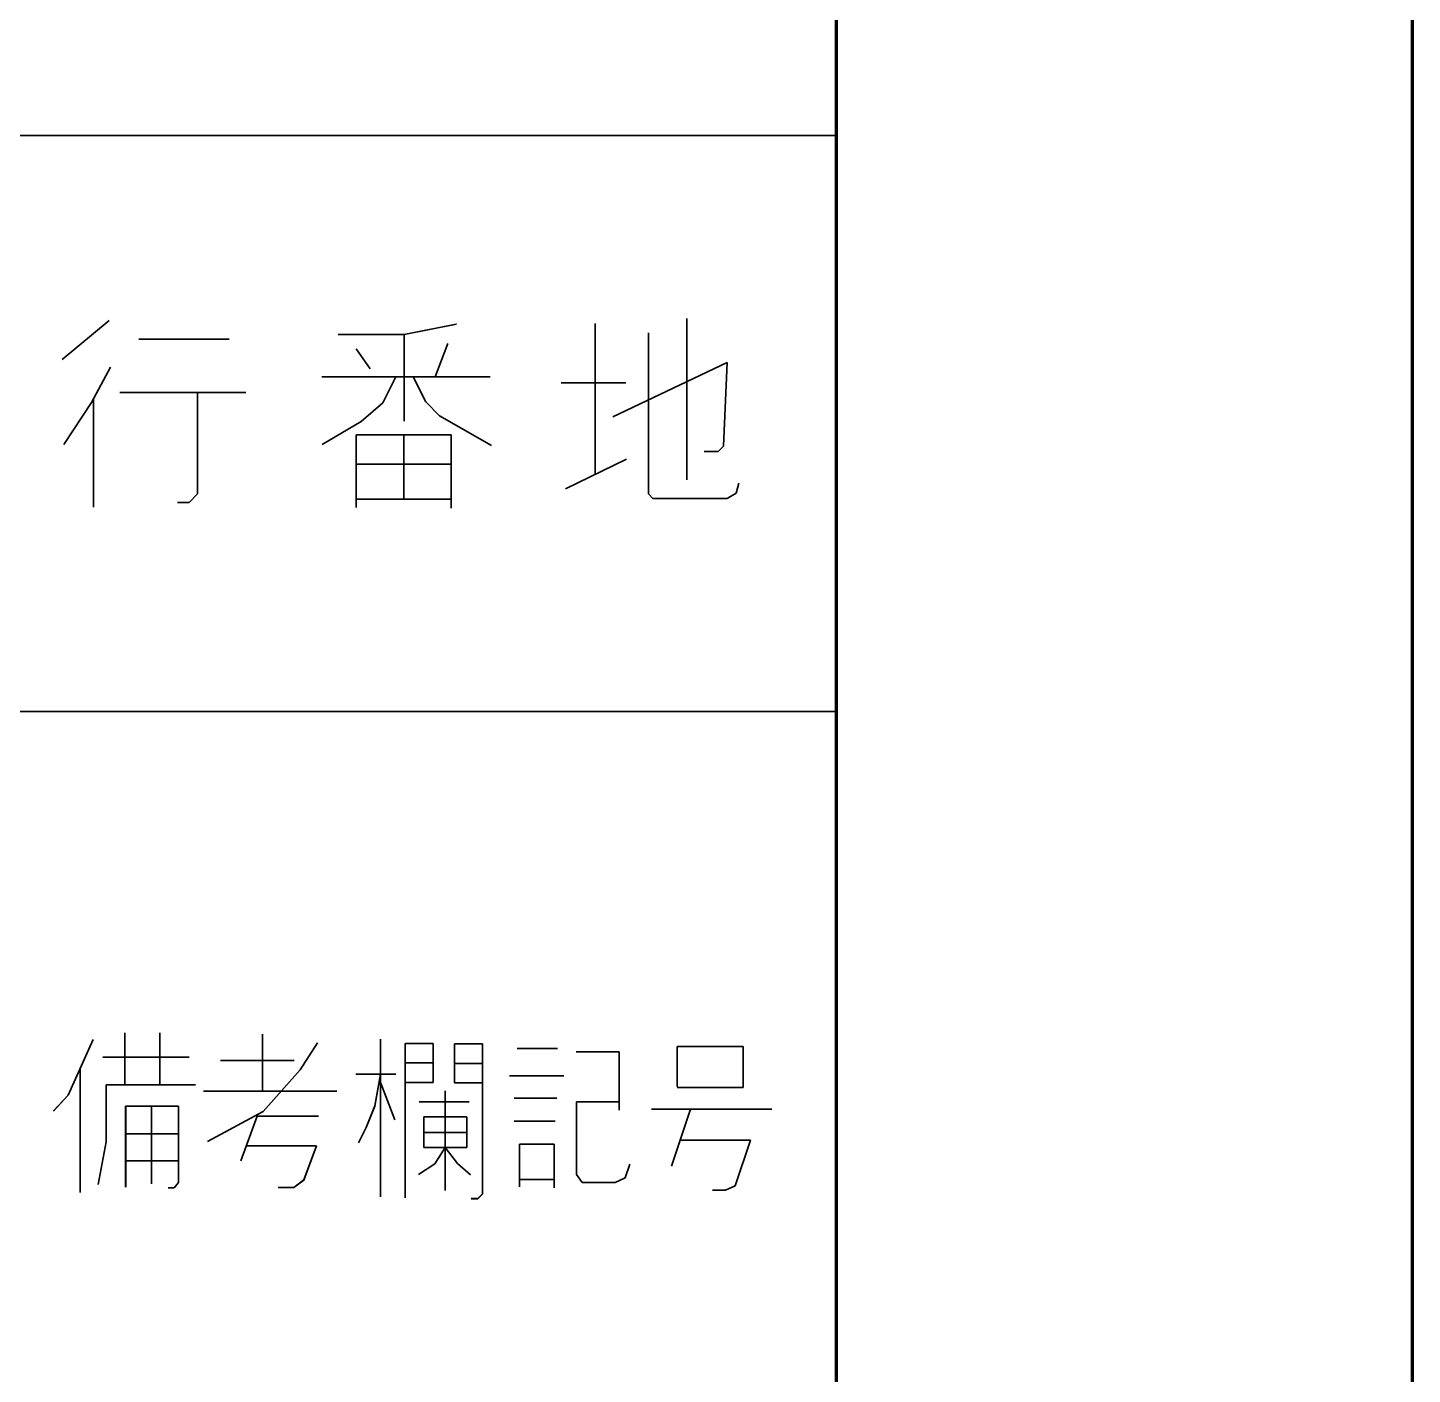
# Model space of a CAD drawing. Header units: millimetres. Extents: x 1333 to 104182, y -62616 to -5704.
# Drawn here: x 45231.4 to 45279.46, y -62285.84 to -62239.08 of the extents above; entities that cross this region are included whole.
import ezdxf

# ---------------------------------------------------------------- set-up
doc = ezdxf.new("R2010")
doc.units = ezdxf.units.MM
doc.header["$LTSCALE"] = 0.5
doc.layers.add('08', color=1, linetype='Continuous')
doc.layers.add('11', color=3, linetype='Continuous')

# ---------------------------------------------------------------- blocks, each defined once
blk = doc.blocks.new('D')
at = {"color": 7, "lineweight": 35}
blk.add_line((54356.08, -14069.043), (54076.08, -14069.043), dxfattribs=at)
blk = doc.blocks.new('arwear')
at = {"layer": '08', "color": 3, "xscale": 0.5, "yscale": 0.5, "zscale": 0.5}
blk.add_blockref('D', (26347.04, -5592.506), dxfattribs=at)
blk = doc.blocks.new('999')
at = {"color": 7, "lineweight": 70}
for p, q in [((75924.978, -10161.12), (75924.978, -11943.12)), ((75894.978, -10191.12), (75894.978, -11913.12))]:
    blk.add_line(p, q, dxfattribs=at)
at = {"color": 7, "lineweight": 35, "ltscale": 0.25}
for p, q in [((75894.978, -11421.12), (75894.978, -11391.12)), ((75894.978, -11451.12), (75894.978, -11421.12)), ((75894.978, -11451.12), (75894.978, -11421.12))]:
    blk.add_line(p, q, dxfattribs=at)
at = {"color": 7, "lineweight": 35}
for p, q in [((75894.978, -11421.12), (75474.978, -11421.12)), ((75894.978, -11421.12), (75474.978, -11421.12)), ((75894.978, -11421.12), (75474.978, -11421.12)), ((75894.978, -11451.12), (75474.978, -11451.12)), ((75894.978, -11451.12), (75474.978, -11451.12)), ((75894.978, -11451.12), (75474.978, -11451.12)), ((75894.978, -11451.12), (75474.978, -11451.12)), ((75894.978, -11451.12), (75894.978, -11913.12))]:
    blk.add_line(p, q, dxfattribs=at)
at = {"color": 7, "lineweight": 35, "ltscale": 0.02639}
blk.add_line((75857.122, -11430.763), (75854.688, -11432.788), dxfattribs=at)
blk.add_line((75857.122, -11430.763), (75854.688, -11432.788), dxfattribs=at)
at = {"color": 7, "lineweight": 35, "ltscale": 0.023127}
blk.add_line((75875.203, -11430.955), (75872.48, -11431.49), dxfattribs=at)
blk.add_line((75875.203, -11430.955), (75872.48, -11431.49), dxfattribs=at)
at = {"color": 7, "lineweight": 35, "ltscale": 0.065408}
blk.add_line((75882.429, -11430.919), (75882.429, -11438.768), dxfattribs=at)
blk.add_line((75882.429, -11430.919), (75882.429, -11438.768), dxfattribs=at)
at = {"color": 7, "lineweight": 35, "ltscale": 0.070016}
blk.add_line((75887.2, -11430.651), (75887.2, -11439.053), dxfattribs=at)
blk.add_line((75887.2, -11430.651), (75887.2, -11439.053), dxfattribs=at)
at = {"color": 7, "lineweight": 35, "ltscale": 0.03916}
blk.add_line((75858.668, -11431.722), (75863.367, -11431.722), dxfattribs=at)
blk.add_line((75858.668, -11431.722), (75863.367, -11431.722), dxfattribs=at)
at = {"color": 7, "lineweight": 35, "ltscale": 0.028625}
for p, q in [((75872.48, -11431.49), (75869.045, -11431.49)), ((75872.48, -11431.49), (75869.045, -11431.49)), ((75886.709, -11468.576), (75890.144, -11468.576)), ((75890.144, -11470.715), (75886.709, -11470.715))]:
    blk.add_line(p, q, dxfattribs=at)
at = {"color": 7, "lineweight": 35, "ltscale": 0.037607}
blk.add_line((75872.48, -11431.49), (75872.48, -11436.003), dxfattribs=at)
blk.add_line((75872.48, -11431.49), (75872.48, -11436.003), dxfattribs=at)
at = {"color": 7, "lineweight": 35, "ltscale": 0.069867}
blk.add_line((75885.206, -11431.4), (75885.206, -11439.784), dxfattribs=at)
blk.add_line((75885.206, -11431.4), (75885.206, -11439.784), dxfattribs=at)
at = {"color": 7, "lineweight": 35, "ltscale": 0.010549}
blk.add_line((75869.988, -11432.239), (75870.717, -11433.274), dxfattribs=at)
blk.add_line((75869.988, -11432.239), (75870.717, -11433.274), dxfattribs=at)
at = {"color": 7, "lineweight": 35, "ltscale": 0.015426}
blk.add_line((75874.757, -11431.953), (75874.1, -11433.684), dxfattribs=at)
blk.add_line((75874.757, -11431.953), (75874.1, -11433.684), dxfattribs=at)
at = {"color": 7, "lineweight": 35, "ltscale": 0.017352}
blk.add_line((75857.191, -11433.184), (75856.211, -11435.022), dxfattribs=at)
blk.add_line((75857.191, -11433.184), (75856.211, -11435.022), dxfattribs=at)
at = {"color": 7, "lineweight": 35, "ltscale": 0.054833}
blk.add_line((75883.355, -11435.771), (75889.3, -11432.952), dxfattribs=at)
blk.add_line((75883.355, -11435.771), (75889.3, -11432.952), dxfattribs=at)
at = {"color": 7, "lineweight": 35, "ltscale": 0.036301}
blk.add_line((75889.3, -11432.952), (75889.122, -11437.305), dxfattribs=at)
blk.add_line((75889.3, -11432.952), (75889.122, -11437.305), dxfattribs=at)
at = {"color": 7, "lineweight": 35, "ltscale": 0.072974}
blk.add_line((75868.208, -11433.684), (75876.965, -11433.684), dxfattribs=at)
blk.add_line((75868.208, -11433.684), (75876.965, -11433.684), dxfattribs=at)
at = {"color": 7, "lineweight": 35, "ltscale": 0.012622}
blk.add_line((75872.052, -11433.684), (75871.377, -11435.039), dxfattribs=at)
blk.add_line((75872.052, -11433.684), (75871.377, -11435.039), dxfattribs=at)
at = {"color": 7, "lineweight": 35, "ltscale": 0.012158}
blk.add_line((75872.96, -11433.684), (75873.618, -11434.986), dxfattribs=at)
blk.add_line((75872.96, -11433.684), (75873.618, -11434.986), dxfattribs=at)
at = {"color": 7, "lineweight": 35, "ltscale": 0.02804}
blk.add_line((75880.667, -11434.005), (75884.031, -11434.005), dxfattribs=at)
blk.add_line((75880.667, -11434.005), (75884.031, -11434.005), dxfattribs=at)
at = {"color": 7, "lineweight": 35, "ltscale": 0.054578}
blk.add_line((75857.689, -11434.504), (75864.238, -11434.504), dxfattribs=at)
blk.add_line((75857.689, -11434.504), (75864.238, -11434.504), dxfattribs=at)
at = {"color": 7, "lineweight": 35, "ltscale": 0.044}
blk.add_line((75861.729, -11434.504), (75861.729, -11439.784), dxfattribs=at)
blk.add_line((75861.729, -11434.504), (75861.729, -11439.784), dxfattribs=at)
at = {"color": 7, "lineweight": 35, "ltscale": 0.021878}
blk.add_line((75856.211, -11435.022), (75854.77, -11437.216), dxfattribs=at)
blk.add_line((75856.211, -11435.022), (75854.77, -11437.216), dxfattribs=at)
at = {"color": 7, "lineweight": 35, "ltscale": 0.046985}
blk.add_line((75856.306, -11434.842), (75856.306, -11440.48), dxfattribs=at)
blk.add_line((75856.306, -11434.842), (75856.306, -11440.48), dxfattribs=at)
at = {"color": 7, "lineweight": 35, "ltscale": 0.012421}
blk.add_line((75871.377, -11435.039), (75870.255, -11436.021), dxfattribs=at)
blk.add_line((75871.377, -11435.039), (75870.255, -11436.021), dxfattribs=at)
at = {"color": 7, "lineweight": 35, "ltscale": 0.008514}
blk.add_line((75873.618, -11434.986), (75874.331, -11435.717), dxfattribs=at)
blk.add_line((75873.618, -11434.986), (75874.331, -11435.717), dxfattribs=at)
at = {"color": 7, "lineweight": 35, "ltscale": 0.019623}
blk.add_line((75870.255, -11436.021), (75868.226, -11437.216), dxfattribs=at)
blk.add_line((75870.255, -11436.021), (75868.226, -11437.216), dxfattribs=at)
at = {"color": 7, "lineweight": 35, "ltscale": 0.025993}
blk.add_line((75874.331, -11435.717), (75877.037, -11437.269), dxfattribs=at)
blk.add_line((75874.331, -11435.717), (75877.037, -11437.269), dxfattribs=at)
at = {"color": 7, "lineweight": 35, "ltscale": 0.031512}
blk.add_line((75869.988, -11440.498), (75869.988, -11436.716), dxfattribs=at)
blk.add_line((75869.988, -11440.498), (75869.988, -11436.716), dxfattribs=at)
at = {"color": 7, "lineweight": 35, "ltscale": 0.041235}
for p, q in [((75869.988, -11436.716), (75874.936, -11436.716)), ((75869.988, -11436.716), (75874.936, -11436.716)), ((75869.988, -11438.232), (75874.936, -11438.232)), ((75869.988, -11438.232), (75874.936, -11438.232)), ((75869.988, -11440.07), (75874.936, -11440.07)), ((75869.988, -11440.07), (75874.936, -11440.07))]:
    blk.add_line(p, q, dxfattribs=at)
at = {"color": 7, "lineweight": 35, "ltscale": 0.027945}
blk.add_line((75872.462, -11436.716), (75872.462, -11440.07), dxfattribs=at)
blk.add_line((75872.462, -11436.716), (75872.462, -11440.07), dxfattribs=at)
at = {"color": 7, "lineweight": 35, "ltscale": 0.031812}
blk.add_line((75874.936, -11436.716), (75874.936, -11440.534), dxfattribs=at)
blk.add_line((75874.936, -11436.716), (75874.936, -11440.534), dxfattribs=at)
at = {"color": 7, "lineweight": 35, "ltscale": 0.006091}
blk.add_line((75888.838, -11437.573), (75888.107, -11437.573), dxfattribs=at)
blk.add_line((75888.838, -11437.573), (75888.107, -11437.573), dxfattribs=at)
at = {"color": 7, "lineweight": 35, "ltscale": 0.003253}
blk.add_line((75889.122, -11437.305), (75888.838, -11437.573), dxfattribs=at)
blk.add_line((75889.122, -11437.305), (75888.838, -11437.573), dxfattribs=at)
at = {"color": 7, "lineweight": 35, "ltscale": 0.029468}
blk.add_line((75880.88, -11439.517), (75884.067, -11437.983), dxfattribs=at)
blk.add_line((75880.88, -11439.517), (75884.067, -11437.983), dxfattribs=at)
at = {"color": 7, "lineweight": 35, "ltscale": 0.005248}
blk.add_line((75861.729, -11439.784), (75861.284, -11440.23), dxfattribs=at)
blk.add_line((75861.729, -11439.784), (75861.284, -11440.23), dxfattribs=at)
at = {"color": 7, "lineweight": 35, "ltscale": 0.002838}
blk.add_line((75885.206, -11439.784), (75885.438, -11440.034), dxfattribs=at)
blk.add_line((75885.206, -11439.784), (75885.438, -11440.034), dxfattribs=at)
at = {"color": 7, "lineweight": 35, "ltscale": 0.004571}
blk.add_line((75889.3, -11440.034), (75889.775, -11439.759), dxfattribs=at)
blk.add_line((75889.3, -11440.034), (75889.775, -11439.759), dxfattribs=at)
at = {"color": 7, "lineweight": 35, "ltscale": 0.004498}
blk.add_line((75889.775, -11439.759), (75889.916, -11439.238), dxfattribs=at)
blk.add_line((75889.775, -11439.759), (75889.916, -11439.238), dxfattribs=at)
at = {"color": 7, "lineweight": 35, "ltscale": 0.005042}
blk.add_line((75861.284, -11440.23), (75860.679, -11440.23), dxfattribs=at)
blk.add_line((75861.284, -11440.23), (75860.679, -11440.23), dxfattribs=at)
at = {"color": 7, "lineweight": 35, "ltscale": 0.03219}
blk.add_line((75885.438, -11440.034), (75889.3, -11440.034), dxfattribs=at)
blk.add_line((75885.438, -11440.034), (75889.3, -11440.034), dxfattribs=at)
at = {"color": 7, "lineweight": 35, "ltscale": 0.022592}
for p, q in [((75857.944, -11470.577), (75857.944, -11467.866)), ((75859.76, -11467.866), (75859.76, -11470.577))]:
    blk.add_line(p, q, dxfattribs=at)
at = {"color": 7, "lineweight": 35, "ltscale": 0.024792}
blk.add_line((75865.104, -11467.926), (75865.104, -11470.901), dxfattribs=at)
at = {"color": 7, "lineweight": 35, "ltscale": 0.026489}
blk.add_line((75856.295, -11468.204), (75854.985, -11471.101), dxfattribs=at)
at = {"color": 7, "lineweight": 35, "ltscale": 0.013913}
blk.add_line((75867.972, -11468.377), (75867.079, -11469.787), dxfattribs=at)
at = {"color": 7, "lineweight": 35, "ltscale": 0.068463}
blk.add_line((75871.251, -11468.195), (75871.251, -11476.411), dxfattribs=at)
at = {"color": 7, "lineweight": 35, "ltscale": 0.012268}
for p, q in [((75872.531, -11468.409), (75874.003, -11468.409)), ((75872.531, -11469.419), (75874.003, -11469.419)), ((75874.003, -11470.448), (75872.531, -11470.448))]:
    blk.add_line(p, q, dxfattribs=at)
at = {"color": 7, "lineweight": 35, "ltscale": 0.067004}
blk.add_line((75872.531, -11476.45), (75872.531, -11468.409), dxfattribs=at)
at = {"color": 7, "lineweight": 35, "ltscale": 0.016992}
blk.add_line((75874.003, -11468.409), (75874.003, -11470.448), dxfattribs=at)
at = {"color": 7, "lineweight": 35, "ltscale": 0.016995}
blk.add_line((75875.108, -11468.428), (75875.108, -11470.468), dxfattribs=at)
at = {"color": 7, "lineweight": 35, "ltscale": 0.012109}
for p, q in [((75875.108, -11468.428), (75876.561, -11468.428)), ((75875.108, -11469.458), (75876.561, -11469.458)), ((75875.108, -11470.468), (75876.561, -11470.468))]:
    blk.add_line(p, q, dxfattribs=at)
at = {"color": 7, "lineweight": 35, "ltscale": 0.065225}
blk.add_line((75876.561, -11468.428), (75876.561, -11476.255), dxfattribs=at)
at = {"color": 7, "lineweight": 35, "ltscale": 0.017297}
blk.add_line((75886.709, -11470.652), (75886.709, -11468.576), dxfattribs=at)
at = {"color": 7, "lineweight": 35, "ltscale": 0.017828}
blk.add_line((75890.144, -11468.576), (75890.144, -11470.715), dxfattribs=at)
at = {"color": 7, "lineweight": 35, "ltscale": 0.037341}
blk.add_line((75856.803, -11469.129), (75861.284, -11469.129), dxfattribs=at)
at = {"color": 7, "lineweight": 35, "ltscale": 0.03197}
blk.add_line((75862.92, -11469.308), (75866.756, -11469.308), dxfattribs=at)
at = {"color": 7, "lineweight": 35, "ltscale": 0.017529}
blk.add_line((75878.364, -11468.669), (75880.467, -11468.669), dxfattribs=at)
at = {"color": 7, "lineweight": 35, "ltscale": 0.018738}
blk.add_line((75881.436, -11468.844), (75883.684, -11468.844), dxfattribs=at)
at = {"color": 7, "lineweight": 35, "ltscale": 0.025366}
blk.add_line((75883.684, -11468.844), (75883.684, -11471.888), dxfattribs=at)
at = {"color": 7, "lineweight": 35, "ltscale": 0.05408}
blk.add_line((75855.621, -11469.694), (75855.621, -11476.184), dxfattribs=at)
at = {"color": 7, "lineweight": 35, "ltscale": 0.024245}
blk.add_line((75867.079, -11469.787), (75865.142, -11471.958), dxfattribs=at)
at = {"color": 7, "lineweight": 35, "ltscale": 0.017285}
blk.add_line((75869.972, -11470.021), (75872.046, -11470.021), dxfattribs=at)
at = {"color": 7, "lineweight": 35, "ltscale": 0.013968}
blk.add_line((75871.251, -11470.021), (75870.961, -11471.672), dxfattribs=at)
at = {"color": 7, "lineweight": 35, "ltscale": 0.038745}
blk.add_line((75861.621, -11470.577), (75856.971, -11470.577), dxfattribs=at)
at = {"color": 7, "lineweight": 35, "ltscale": 0.024649}
blk.add_line((75856.971, -11470.577), (75856.971, -11473.534), dxfattribs=at)
at = {"color": 7, "lineweight": 35, "ltscale": 0.018589}
blk.add_line((75871.201, -11470.31), (75872.006, -11472.39), dxfattribs=at)
at = {"color": 7, "lineweight": 35, "ltscale": 0.023584}
blk.add_line((75877.977, -11470.104), (75880.807, -11470.104), dxfattribs=at)
at = {"color": 7, "lineweight": 35, "ltscale": 0.009398}
blk.add_line((75854.985, -11471.101), (75854.223, -11471.932), dxfattribs=at)
at = {"color": 7, "lineweight": 35, "ltscale": 0.057776}
blk.add_line((75862.046, -11470.901), (75868.979, -11470.901), dxfattribs=at)
at = {"color": 7, "lineweight": 35, "ltscale": 0.021643}
blk.add_line((75873.266, -11471.458), (75875.863, -11471.458), dxfattribs=at)
at = {"color": 7, "lineweight": 35, "ltscale": 0.043378}
blk.add_line((75874.623, -11470.875), (75874.623, -11476.081), dxfattribs=at)
at = {"color": 7, "lineweight": 35, "ltscale": 0.018542}
for p, q in [((75878.219, -11471.267), (75880.444, -11471.267)), ((75883.684, -11471.461), (75881.459, -11471.461))]:
    blk.add_line(p, q, dxfattribs=at)
at = {"color": 7, "lineweight": 35, "ltscale": 0.031509}
blk.add_line((75881.459, -11471.461), (75881.459, -11475.242), dxfattribs=at)
at = {"color": 7, "lineweight": 35, "ltscale": 0.022888}
for p, q in [((75857.986, -11471.686), (75860.733, -11471.686)), ((75857.986, -11473.129), (75860.733, -11473.129)), ((75857.986, -11474.528), (75860.733, -11474.528))]:
    blk.add_line(p, q, dxfattribs=at)
at = {"color": 7, "lineweight": 35, "ltscale": 0.035175}
blk.add_line((75857.986, -11475.907), (75857.986, -11471.686), dxfattribs=at)
at = {"color": 7, "lineweight": 35, "ltscale": 0.033734}
blk.add_line((75859.331, -11471.686), (75859.331, -11475.734), dxfattribs=at)
at = {"color": 7, "lineweight": 35, "ltscale": 0.033121}
blk.add_line((75860.733, -11471.686), (75860.733, -11475.66), dxfattribs=at)
at = {"color": 7, "lineweight": 35, "ltscale": 0.027368}
blk.add_line((75865.142, -11471.958), (75862.255, -11473.523), dxfattribs=at)
at = {"color": 7, "lineweight": 35, "ltscale": 0.020655}
blk.add_line((75864.829, -11472.198), (75863.985, -11474.529), dxfattribs=at)
at = {"color": 7, "lineweight": 35, "ltscale": 0.026672}
blk.add_line((75868.029, -11472.198), (75864.829, -11472.198), dxfattribs=at)
at = {"color": 7, "lineweight": 35, "ltscale": 0.010094}
blk.add_line((75870.961, -11471.672), (75870.515, -11472.798), dxfattribs=at)
at = {"color": 7, "lineweight": 35, "ltscale": 0.013272}
for p, q in [((75873.518, -11472.235), (75873.518, -11473.828)), ((75875.748, -11473.828), (75875.748, -11472.235))]:
    blk.add_line(p, q, dxfattribs=at)
at = {"color": 7, "lineweight": 35, "ltscale": 0.018579}
for p, q in [((75875.748, -11472.235), (75873.518, -11472.235)), ((75873.518, -11473.051), (75875.748, -11473.051)), ((75873.518, -11473.828), (75875.748, -11473.828))]:
    blk.add_line(p, q, dxfattribs=at)
at = {"color": 7, "lineweight": 35, "ltscale": 0.052173}
blk.add_line((75885.363, -11471.838), (75891.624, -11471.838), dxfattribs=at)
at = {"color": 7, "lineweight": 35, "ltscale": 0.026109}
blk.add_line((75887.396, -11471.838), (75886.401, -11474.809), dxfattribs=at)
at = {"color": 7, "lineweight": 35, "ltscale": 0.007452}
blk.add_line((75870.515, -11472.798), (75870.108, -11473.595), dxfattribs=at)
at = {"color": 7, "lineweight": 35, "ltscale": 0.017737}
blk.add_line((75878.219, -11472.47), (75880.347, -11472.47), dxfattribs=at)
at = {"color": 7, "lineweight": 35, "ltscale": 0.018816}
blk.add_line((75856.971, -11473.534), (75856.549, -11475.753), dxfattribs=at)
at = {"color": 7, "lineweight": 35, "ltscale": 0.018582}
blk.add_line((75878.484, -11475.882), (75878.484, -11473.652), dxfattribs=at)
at = {"color": 7, "lineweight": 35, "ltscale": 0.015125}
for p, q in [((75878.484, -11473.652), (75880.299, -11473.652)), ((75878.484, -11475.494), (75880.299, -11475.494))]:
    blk.add_line(p, q, dxfattribs=at)
at = {"color": 7, "lineweight": 35, "ltscale": 0.019067}
blk.add_line((75880.299, -11473.652), (75880.299, -11475.94), dxfattribs=at)
at = {"color": 7, "lineweight": 35, "ltscale": 0.030469}
blk.add_line((75886.857, -11473.445), (75890.513, -11473.445), dxfattribs=at)
at = {"color": 7, "lineweight": 35, "ltscale": 0.020978}
blk.add_line((75890.513, -11473.445), (75889.713, -11475.832), dxfattribs=at)
at = {"color": 7, "lineweight": 35, "ltscale": 0.030383}
blk.add_line((75864.269, -11473.742), (75867.915, -11473.742), dxfattribs=at)
at = {"color": 7, "lineweight": 35, "ltscale": 0.015813}
blk.add_line((75867.915, -11473.742), (75867.269, -11475.526), dxfattribs=at)
at = {"color": 7, "lineweight": 35, "ltscale": 0.008432}
blk.add_line((75874.623, -11473.828), (75874.081, -11474.682), dxfattribs=at)
at = {"color": 7, "lineweight": 35, "ltscale": 0.008768}
blk.add_line((75874.623, -11473.828), (75875.263, -11474.663), dxfattribs=at)
at = {"color": 7, "lineweight": 35, "ltscale": 0.008515}
blk.add_line((75874.081, -11474.682), (75873.228, -11475.245), dxfattribs=at)
at = {"color": 7, "lineweight": 35, "ltscale": 0.007557}
blk.add_line((75875.263, -11474.663), (75875.941, -11475.265), dxfattribs=at)
at = {"color": 7, "lineweight": 35, "ltscale": 0.006296}
blk.add_line((75883.998, -11475.415), (75884.238, -11474.699), dxfattribs=at)
at = {"color": 7, "lineweight": 35, "ltscale": 0.002874}
blk.add_line((75860.733, -11475.66), (75860.519, -11475.931), dxfattribs=at)
at = {"color": 7, "lineweight": 35, "ltscale": 0.005517}
blk.add_line((75867.269, -11475.526), (75866.737, -11475.92), dxfattribs=at)
at = {"color": 7, "lineweight": 35, "ltscale": 0.004298}
blk.add_line((75881.459, -11475.242), (75881.761, -11475.66), dxfattribs=at)
at = {"color": 7, "lineweight": 35, "ltscale": 0.014221}
blk.add_line((75881.761, -11475.66), (75883.467, -11475.66), dxfattribs=at)
at = {"color": 7, "lineweight": 35, "ltscale": 0.004869}
blk.add_line((75883.467, -11475.66), (75883.998, -11475.415), dxfattribs=at)
at = {"color": 7, "lineweight": 35, "ltscale": 0.0046}
blk.add_line((75889.713, -11475.832), (75889.213, -11476.064), dxfattribs=at)
at = {"color": 7, "lineweight": 35, "ltscale": 0.002612}
blk.add_line((75860.519, -11475.931), (75860.206, -11475.931), dxfattribs=at)
at = {"color": 7, "lineweight": 35, "ltscale": 0.006799}
blk.add_line((75866.737, -11475.92), (75865.921, -11475.92), dxfattribs=at)
at = {"color": 7, "lineweight": 35, "ltscale": 0.002832}
blk.add_line((75876.319, -11476.498), (75875.979, -11476.498), dxfattribs=at)
at = {"color": 7, "lineweight": 35, "ltscale": 0.002853}
blk.add_line((75876.561, -11476.255), (75876.319, -11476.498), dxfattribs=at)
at = {"color": 7, "lineweight": 35, "ltscale": 0.005664}
blk.add_line((75889.213, -11476.064), (75888.533, -11476.064), dxfattribs=at)

msp = doc.modelspace()

# ---------------------------------------------------------------- linework, layer by layer
at = {"color": 7, "lineweight": 70}
for p, q in [((45279.462, -61402.825), (45279.462, -62590.825)), ((45259.462, -61422.825), (45259.462, -62570.825))]:
    msp.add_line(p, q, dxfattribs=at)
at = {"color": 7, "lineweight": 35, "ltscale": 0.25}
for p, q in [((45259.462, -62242.825), (45259.462, -62222.825)), ((45259.462, -62262.825), (45259.462, -62242.825)), ((45259.462, -62262.825), (45259.462, -62242.825))]:
    msp.add_line(p, q, dxfattribs=at)
at = {"color": 7, "lineweight": 35}
for p, q in [((45259.462, -62242.825), (44979.462, -62242.825)), ((45259.462, -62242.825), (44979.462, -62242.825)), ((45259.462, -62242.825), (44979.462, -62242.825)), ((45259.462, -62262.825), (44979.462, -62262.825)), ((45259.462, -62262.825), (44979.462, -62262.825)), ((45259.462, -62262.825), (44979.462, -62262.825)), ((45259.462, -62262.825), (44979.462, -62262.825)), ((45259.462, -62262.825), (45259.462, -62570.825))]:
    msp.add_line(p, q, dxfattribs=at)
at = {"color": 7, "lineweight": 35, "ltscale": 0.02639}
msp.add_line((45234.225, -62249.254), (45232.602, -62250.604), dxfattribs=at)
msp.add_line((45234.225, -62249.254), (45232.602, -62250.604), dxfattribs=at)
at = {"color": 7, "lineweight": 35, "ltscale": 0.023127}
msp.add_line((45246.279, -62249.382), (45244.463, -62249.738), dxfattribs=at)
msp.add_line((45246.279, -62249.382), (45244.463, -62249.738), dxfattribs=at)
at = {"color": 7, "lineweight": 35, "ltscale": 0.065408}
msp.add_line((45251.096, -62249.358), (45251.096, -62254.59), dxfattribs=at)
msp.add_line((45251.096, -62249.358), (45251.096, -62254.59), dxfattribs=at)
at = {"color": 7, "lineweight": 35, "ltscale": 0.070016}
msp.add_line((45254.277, -62249.179), (45254.277, -62254.781), dxfattribs=at)
msp.add_line((45254.277, -62249.179), (45254.277, -62254.781), dxfattribs=at)
at = {"color": 7, "lineweight": 35, "ltscale": 0.03916}
msp.add_line((45235.255, -62249.893), (45238.388, -62249.893), dxfattribs=at)
msp.add_line((45235.255, -62249.893), (45238.388, -62249.893), dxfattribs=at)
at = {"color": 7, "lineweight": 35, "ltscale": 0.028625}
for p, q in [((45244.463, -62249.738), (45242.173, -62249.738)), ((45244.463, -62249.738), (45242.173, -62249.738)), ((45253.95, -62274.462), (45256.24, -62274.462)), ((45256.24, -62275.889), (45253.95, -62275.889))]:
    msp.add_line(p, q, dxfattribs=at)
at = {"color": 7, "lineweight": 35, "ltscale": 0.037607}
msp.add_line((45244.463, -62249.738), (45244.463, -62252.747), dxfattribs=at)
msp.add_line((45244.463, -62249.738), (45244.463, -62252.747), dxfattribs=at)
at = {"color": 7, "lineweight": 35, "ltscale": 0.069867}
msp.add_line((45252.948, -62249.679), (45252.948, -62255.268), dxfattribs=at)
msp.add_line((45252.948, -62249.679), (45252.948, -62255.268), dxfattribs=at)
at = {"color": 7, "lineweight": 35, "ltscale": 0.010549}
msp.add_line((45242.802, -62250.238), (45243.289, -62250.928), dxfattribs=at)
msp.add_line((45242.802, -62250.238), (45243.289, -62250.928), dxfattribs=at)
at = {"color": 7, "lineweight": 35, "ltscale": 0.015426}
msp.add_line((45245.982, -62250.047), (45245.544, -62251.201), dxfattribs=at)
msp.add_line((45245.982, -62250.047), (45245.544, -62251.201), dxfattribs=at)
at = {"color": 7, "lineweight": 35, "ltscale": 0.017352}
msp.add_line((45234.271, -62250.868), (45233.618, -62252.093), dxfattribs=at)
msp.add_line((45234.271, -62250.868), (45233.618, -62252.093), dxfattribs=at)
at = {"color": 7, "lineweight": 35, "ltscale": 0.054833}
msp.add_line((45251.713, -62252.592), (45255.677, -62250.713), dxfattribs=at)
msp.add_line((45251.713, -62252.592), (45255.677, -62250.713), dxfattribs=at)
at = {"color": 7, "lineweight": 35, "ltscale": 0.036301}
msp.add_line((45255.677, -62250.713), (45255.558, -62253.615), dxfattribs=at)
msp.add_line((45255.677, -62250.713), (45255.558, -62253.615), dxfattribs=at)
at = {"color": 7, "lineweight": 35, "ltscale": 0.072974}
msp.add_line((45241.616, -62251.201), (45247.454, -62251.201), dxfattribs=at)
msp.add_line((45241.616, -62251.201), (45247.454, -62251.201), dxfattribs=at)
at = {"color": 7, "lineweight": 35, "ltscale": 0.012622}
msp.add_line((45244.178, -62251.201), (45243.728, -62252.105), dxfattribs=at)
msp.add_line((45244.178, -62251.201), (45243.728, -62252.105), dxfattribs=at)
at = {"color": 7, "lineweight": 35, "ltscale": 0.012158}
msp.add_line((45244.784, -62251.201), (45245.222, -62252.069), dxfattribs=at)
msp.add_line((45244.784, -62251.201), (45245.222, -62252.069), dxfattribs=at)
at = {"color": 7, "lineweight": 35, "ltscale": 0.054578}
msp.add_line((45234.603, -62251.748), (45238.969, -62251.748), dxfattribs=at)
msp.add_line((45234.603, -62251.748), (45238.969, -62251.748), dxfattribs=at)
at = {"color": 7, "lineweight": 35, "ltscale": 0.044}
msp.add_line((45237.296, -62251.748), (45237.296, -62255.268), dxfattribs=at)
msp.add_line((45237.296, -62251.748), (45237.296, -62255.268), dxfattribs=at)
at = {"color": 7, "lineweight": 35, "ltscale": 0.02804}
msp.add_line((45249.921, -62251.415), (45252.165, -62251.415), dxfattribs=at)
msp.add_line((45249.921, -62251.415), (45252.165, -62251.415), dxfattribs=at)
at = {"color": 7, "lineweight": 35, "ltscale": 0.021878}
msp.add_line((45233.618, -62252.093), (45232.657, -62253.556), dxfattribs=at)
msp.add_line((45233.618, -62252.093), (45232.657, -62253.556), dxfattribs=at)
at = {"color": 7, "lineweight": 35, "ltscale": 0.046985}
msp.add_line((45233.681, -62251.973), (45233.681, -62255.732), dxfattribs=at)
msp.add_line((45233.681, -62251.973), (45233.681, -62255.732), dxfattribs=at)
at = {"color": 7, "lineweight": 35, "ltscale": 0.012421}
msp.add_line((45243.728, -62252.105), (45242.98, -62252.759), dxfattribs=at)
msp.add_line((45243.728, -62252.105), (45242.98, -62252.759), dxfattribs=at)
at = {"color": 7, "lineweight": 35, "ltscale": 0.008514}
msp.add_line((45245.222, -62252.069), (45245.698, -62252.557), dxfattribs=at)
msp.add_line((45245.222, -62252.069), (45245.698, -62252.557), dxfattribs=at)
at = {"color": 7, "lineweight": 35, "ltscale": 0.019623}
msp.add_line((45242.98, -62252.759), (45241.627, -62253.556), dxfattribs=at)
msp.add_line((45242.98, -62252.759), (45241.627, -62253.556), dxfattribs=at)
at = {"color": 7, "lineweight": 35, "ltscale": 0.025993}
msp.add_line((45245.698, -62252.557), (45247.502, -62253.591), dxfattribs=at)
msp.add_line((45245.698, -62252.557), (45247.502, -62253.591), dxfattribs=at)
at = {"color": 7, "lineweight": 35, "ltscale": 0.031512}
msp.add_line((45242.802, -62255.744), (45242.802, -62253.223), dxfattribs=at)
msp.add_line((45242.802, -62255.744), (45242.802, -62253.223), dxfattribs=at)
at = {"color": 7, "lineweight": 35, "ltscale": 0.041235}
for p, q in [((45242.802, -62253.223), (45246.101, -62253.223)), ((45242.802, -62253.223), (45246.101, -62253.223)), ((45242.802, -62254.233), (45246.101, -62254.233)), ((45242.802, -62254.233), (45246.101, -62254.233)), ((45242.802, -62255.458), (45246.101, -62255.458)), ((45242.802, -62255.458), (45246.101, -62255.458))]:
    msp.add_line(p, q, dxfattribs=at)
at = {"color": 7, "lineweight": 35, "ltscale": 0.027945}
msp.add_line((45244.452, -62253.223), (45244.452, -62255.458), dxfattribs=at)
msp.add_line((45244.452, -62253.223), (45244.452, -62255.458), dxfattribs=at)
at = {"color": 7, "lineweight": 35, "ltscale": 0.031812}
msp.add_line((45246.101, -62253.223), (45246.101, -62255.768), dxfattribs=at)
msp.add_line((45246.101, -62253.223), (45246.101, -62255.768), dxfattribs=at)
at = {"color": 7, "lineweight": 35, "ltscale": 0.003253}
msp.add_line((45255.558, -62253.615), (45255.369, -62253.794), dxfattribs=at)
msp.add_line((45255.558, -62253.615), (45255.369, -62253.794), dxfattribs=at)
at = {"color": 7, "lineweight": 35, "ltscale": 0.029468}
msp.add_line((45250.064, -62255.09), (45252.188, -62254.067), dxfattribs=at)
msp.add_line((45250.064, -62255.09), (45252.188, -62254.067), dxfattribs=at)
at = {"color": 7, "lineweight": 35, "ltscale": 0.006091}
msp.add_line((45255.369, -62253.794), (45254.881, -62253.794), dxfattribs=at)
msp.add_line((45255.369, -62253.794), (45254.881, -62253.794), dxfattribs=at)
at = {"color": 7, "lineweight": 35, "ltscale": 0.004498}
msp.add_line((45255.994, -62255.251), (45256.087, -62254.904), dxfattribs=at)
msp.add_line((45255.994, -62255.251), (45256.087, -62254.904), dxfattribs=at)
at = {"color": 7, "lineweight": 35, "ltscale": 0.005042}
msp.add_line((45237, -62255.565), (45236.596, -62255.565), dxfattribs=at)
msp.add_line((45237, -62255.565), (45236.596, -62255.565), dxfattribs=at)
at = {"color": 7, "lineweight": 35, "ltscale": 0.005248}
msp.add_line((45237.296, -62255.268), (45237, -62255.565), dxfattribs=at)
msp.add_line((45237.296, -62255.268), (45237, -62255.565), dxfattribs=at)
at = {"color": 7, "lineweight": 35, "ltscale": 0.002838}
msp.add_line((45252.948, -62255.268), (45253.102, -62255.435), dxfattribs=at)
msp.add_line((45252.948, -62255.268), (45253.102, -62255.435), dxfattribs=at)
at = {"color": 7, "lineweight": 35, "ltscale": 0.03219}
msp.add_line((45253.102, -62255.435), (45255.677, -62255.435), dxfattribs=at)
msp.add_line((45253.102, -62255.435), (45255.677, -62255.435), dxfattribs=at)
at = {"color": 7, "lineweight": 35, "ltscale": 0.004571}
msp.add_line((45255.677, -62255.435), (45255.994, -62255.251), dxfattribs=at)
msp.add_line((45255.677, -62255.435), (45255.994, -62255.251), dxfattribs=at)
at = {"color": 7, "lineweight": 35, "ltscale": 0.026489}
msp.add_line((45233.673, -62274.215), (45232.8, -62276.146), dxfattribs=at)
at = {"color": 7, "lineweight": 35, "ltscale": 0.022592}
for p, q in [((45234.773, -62275.796), (45234.773, -62273.989)), ((45235.984, -62273.989), (45235.984, -62275.796))]:
    msp.add_line(p, q, dxfattribs=at)
at = {"color": 7, "lineweight": 35, "ltscale": 0.024792}
msp.add_line((45239.546, -62274.029), (45239.546, -62276.012), dxfattribs=at)
at = {"color": 7, "lineweight": 35, "ltscale": 0.013913}
msp.add_line((45241.459, -62274.33), (45240.863, -62275.27), dxfattribs=at)
at = {"color": 7, "lineweight": 35, "ltscale": 0.068463}
msp.add_line((45243.644, -62274.209), (45243.644, -62279.686), dxfattribs=at)
at = {"color": 7, "lineweight": 35, "ltscale": 0.012268}
for p, q in [((45244.498, -62274.351), (45245.479, -62274.351)), ((45244.498, -62275.025), (45245.479, -62275.025)), ((45245.479, -62275.711), (45244.498, -62275.711))]:
    msp.add_line(p, q, dxfattribs=at)
at = {"color": 7, "lineweight": 35, "ltscale": 0.067004}
msp.add_line((45244.498, -62279.712), (45244.498, -62274.351), dxfattribs=at)
at = {"color": 7, "lineweight": 35, "ltscale": 0.016992}
msp.add_line((45245.479, -62274.351), (45245.479, -62275.711), dxfattribs=at)
at = {"color": 7, "lineweight": 35, "ltscale": 0.016995}
msp.add_line((45246.215, -62274.364), (45246.215, -62275.724), dxfattribs=at)
at = {"color": 7, "lineweight": 35, "ltscale": 0.012109}
for p, q in [((45246.215, -62274.364), (45247.184, -62274.364)), ((45246.215, -62275.05), (45247.184, -62275.05)), ((45246.215, -62275.724), (45247.184, -62275.724))]:
    msp.add_line(p, q, dxfattribs=at)
at = {"color": 7, "lineweight": 35, "ltscale": 0.065225}
msp.add_line((45247.184, -62274.364), (45247.184, -62279.582), dxfattribs=at)
at = {"color": 7, "lineweight": 35, "ltscale": 0.037341}
msp.add_line((45234.012, -62274.831), (45237, -62274.831), dxfattribs=at)
at = {"color": 7, "lineweight": 35, "ltscale": 0.017529}
msp.add_line((45248.386, -62274.525), (45249.789, -62274.525), dxfattribs=at)
at = {"color": 7, "lineweight": 35, "ltscale": 0.018738}
msp.add_line((45250.434, -62274.641), (45251.933, -62274.641), dxfattribs=at)
at = {"color": 7, "lineweight": 35, "ltscale": 0.025366}
msp.add_line((45251.933, -62274.641), (45251.933, -62276.67), dxfattribs=at)
at = {"color": 7, "lineweight": 35, "ltscale": 0.017297}
msp.add_line((45253.95, -62275.846), (45253.95, -62274.462), dxfattribs=at)
at = {"color": 7, "lineweight": 35, "ltscale": 0.017828}
msp.add_line((45256.24, -62274.462), (45256.24, -62275.889), dxfattribs=at)
at = {"color": 7, "lineweight": 35, "ltscale": 0.05408}
msp.add_line((45233.224, -62275.208), (45233.224, -62279.535), dxfattribs=at)
at = {"color": 7, "lineweight": 35, "ltscale": 0.03197}
msp.add_line((45238.09, -62274.95), (45240.648, -62274.95), dxfattribs=at)
at = {"color": 7, "lineweight": 35, "ltscale": 0.024245}
msp.add_line((45240.863, -62275.27), (45239.572, -62276.717), dxfattribs=at)
at = {"color": 7, "lineweight": 35, "ltscale": 0.038745}
msp.add_line((45237.224, -62275.796), (45234.125, -62275.796), dxfattribs=at)
at = {"color": 7, "lineweight": 35, "ltscale": 0.024649}
msp.add_line((45234.125, -62275.796), (45234.125, -62277.768), dxfattribs=at)
at = {"color": 7, "lineweight": 35, "ltscale": 0.017285}
msp.add_line((45242.792, -62275.426), (45244.174, -62275.426), dxfattribs=at)
at = {"color": 7, "lineweight": 35, "ltscale": 0.013968}
msp.add_line((45243.644, -62275.426), (45243.451, -62276.526), dxfattribs=at)
at = {"color": 7, "lineweight": 35, "ltscale": 0.018589}
msp.add_line((45243.611, -62275.619), (45244.148, -62277.005), dxfattribs=at)
at = {"color": 7, "lineweight": 35, "ltscale": 0.023584}
msp.add_line((45248.128, -62275.481), (45250.015, -62275.481), dxfattribs=at)
at = {"color": 7, "lineweight": 35, "ltscale": 0.009398}
msp.add_line((45232.8, -62276.146), (45232.293, -62276.7), dxfattribs=at)
at = {"color": 7, "lineweight": 35, "ltscale": 0.057776}
msp.add_line((45237.507, -62276.012), (45242.129, -62276.012), dxfattribs=at)
at = {"color": 7, "lineweight": 35, "ltscale": 0.043378}
msp.add_line((45245.892, -62275.995), (45245.892, -62279.466), dxfattribs=at)
at = {"color": 7, "lineweight": 35, "ltscale": 0.018542}
for p, q in [((45248.29, -62276.257), (45249.773, -62276.257)), ((45251.933, -62276.386), (45250.45, -62276.386))]:
    msp.add_line(p, q, dxfattribs=at)
at = {"color": 7, "lineweight": 35, "ltscale": 0.022888}
for p, q in [((45234.801, -62276.536), (45236.632, -62276.536)), ((45234.801, -62277.498), (45236.632, -62277.498)), ((45234.801, -62278.431), (45236.632, -62278.431))]:
    msp.add_line(p, q, dxfattribs=at)
at = {"color": 7, "lineweight": 35, "ltscale": 0.035175}
msp.add_line((45234.801, -62279.35), (45234.801, -62276.536), dxfattribs=at)
at = {"color": 7, "lineweight": 35, "ltscale": 0.033734}
msp.add_line((45235.698, -62276.536), (45235.698, -62279.234), dxfattribs=at)
at = {"color": 7, "lineweight": 35, "ltscale": 0.033121}
msp.add_line((45236.632, -62276.536), (45236.632, -62279.185), dxfattribs=at)
at = {"color": 7, "lineweight": 35, "ltscale": 0.027368}
msp.add_line((45239.572, -62276.717), (45237.647, -62277.761), dxfattribs=at)
at = {"color": 7, "lineweight": 35, "ltscale": 0.010094}
msp.add_line((45243.451, -62276.526), (45243.154, -62277.277), dxfattribs=at)
at = {"color": 7, "lineweight": 35, "ltscale": 0.021643}
msp.add_line((45244.988, -62276.384), (45246.719, -62276.384), dxfattribs=at)
at = {"color": 7, "lineweight": 35, "ltscale": 0.031509}
msp.add_line((45250.45, -62276.386), (45250.45, -62278.907), dxfattribs=at)
at = {"color": 7, "lineweight": 35, "ltscale": 0.052173}
msp.add_line((45253.052, -62276.637), (45257.226, -62276.637), dxfattribs=at)
at = {"color": 7, "lineweight": 35, "ltscale": 0.026109}
msp.add_line((45254.408, -62276.637), (45253.745, -62278.618), dxfattribs=at)
at = {"color": 7, "lineweight": 35, "ltscale": 0.020655}
msp.add_line((45239.363, -62276.877), (45238.8, -62278.431), dxfattribs=at)
at = {"color": 7, "lineweight": 35, "ltscale": 0.026672}
msp.add_line((45241.497, -62276.877), (45239.363, -62276.877), dxfattribs=at)
at = {"color": 7, "lineweight": 35, "ltscale": 0.007452}
msp.add_line((45243.154, -62277.277), (45242.882, -62277.808), dxfattribs=at)
at = {"color": 7, "lineweight": 35, "ltscale": 0.013272}
for p, q in [((45245.156, -62276.902), (45245.156, -62277.964)), ((45246.642, -62277.964), (45246.642, -62276.902))]:
    msp.add_line(p, q, dxfattribs=at)
at = {"color": 7, "lineweight": 35, "ltscale": 0.018579}
for p, q in [((45246.642, -62276.902), (45245.156, -62276.902)), ((45245.156, -62277.446), (45246.642, -62277.446)), ((45245.156, -62277.964), (45246.642, -62277.964))]:
    msp.add_line(p, q, dxfattribs=at)
at = {"color": 7, "lineweight": 35, "ltscale": 0.017737}
msp.add_line((45248.29, -62277.058), (45249.709, -62277.058), dxfattribs=at)
at = {"color": 7, "lineweight": 35, "ltscale": 0.018816}
msp.add_line((45234.125, -62277.768), (45233.843, -62279.247), dxfattribs=at)
at = {"color": 7, "lineweight": 35, "ltscale": 0.030469}
msp.add_line((45254.048, -62277.709), (45256.486, -62277.709), dxfattribs=at)
at = {"color": 7, "lineweight": 35, "ltscale": 0.020978}
msp.add_line((45256.486, -62277.709), (45255.953, -62279.3), dxfattribs=at)
at = {"color": 7, "lineweight": 35, "ltscale": 0.030383}
msp.add_line((45238.99, -62277.906), (45241.42, -62277.906), dxfattribs=at)
at = {"color": 7, "lineweight": 35, "ltscale": 0.015813}
msp.add_line((45241.42, -62277.906), (45240.99, -62279.096), dxfattribs=at)
at = {"color": 7, "lineweight": 35, "ltscale": 0.008432}
msp.add_line((45245.892, -62277.964), (45245.531, -62278.533), dxfattribs=at)
at = {"color": 7, "lineweight": 35, "ltscale": 0.008768}
msp.add_line((45245.892, -62277.964), (45246.319, -62278.52), dxfattribs=at)
at = {"color": 7, "lineweight": 35, "ltscale": 0.018582}
msp.add_line((45248.466, -62279.333), (45248.466, -62277.847), dxfattribs=at)
at = {"color": 7, "lineweight": 35, "ltscale": 0.015125}
for p, q in [((45248.466, -62277.847), (45249.676, -62277.847)), ((45248.466, -62279.075), (45249.676, -62279.075))]:
    msp.add_line(p, q, dxfattribs=at)
at = {"color": 7, "lineweight": 35, "ltscale": 0.019067}
msp.add_line((45249.676, -62277.847), (45249.676, -62279.372), dxfattribs=at)
at = {"color": 7, "lineweight": 35, "ltscale": 0.008515}
msp.add_line((45245.531, -62278.533), (45244.962, -62278.909), dxfattribs=at)
at = {"color": 7, "lineweight": 35, "ltscale": 0.007557}
msp.add_line((45246.319, -62278.52), (45246.771, -62278.922), dxfattribs=at)
at = {"color": 7, "lineweight": 35, "ltscale": 0.006296}
msp.add_line((45252.142, -62279.022), (45252.302, -62278.544), dxfattribs=at)
at = {"color": 7, "lineweight": 35, "ltscale": 0.002874}
msp.add_line((45236.632, -62279.185), (45236.49, -62279.366), dxfattribs=at)
at = {"color": 7, "lineweight": 35, "ltscale": 0.005517}
msp.add_line((45240.99, -62279.096), (45240.635, -62279.359), dxfattribs=at)
at = {"color": 7, "lineweight": 35, "ltscale": 0.004298}
msp.add_line((45250.45, -62278.907), (45250.651, -62279.185), dxfattribs=at)
at = {"color": 7, "lineweight": 35, "ltscale": 0.014221}
msp.add_line((45250.651, -62279.185), (45251.789, -62279.185), dxfattribs=at)
at = {"color": 7, "lineweight": 35, "ltscale": 0.004869}
msp.add_line((45251.789, -62279.185), (45252.142, -62279.022), dxfattribs=at)
at = {"color": 7, "lineweight": 35, "ltscale": 0.002612}
msp.add_line((45236.49, -62279.366), (45236.281, -62279.366), dxfattribs=at)
at = {"color": 7, "lineweight": 35, "ltscale": 0.006799}
msp.add_line((45240.635, -62279.359), (45240.091, -62279.359), dxfattribs=at)
at = {"color": 7, "lineweight": 35, "ltscale": 0.002853}
msp.add_line((45247.184, -62279.582), (45247.023, -62279.744), dxfattribs=at)
at = {"color": 7, "lineweight": 35, "ltscale": 0.005664}
msp.add_line((45255.619, -62279.454), (45255.166, -62279.454), dxfattribs=at)
at = {"color": 7, "lineweight": 35, "ltscale": 0.0046}
msp.add_line((45255.953, -62279.3), (45255.619, -62279.454), dxfattribs=at)
at = {"color": 7, "lineweight": 35, "ltscale": 0.002832}
msp.add_line((45247.023, -62279.744), (45246.796, -62279.744), dxfattribs=at)
at = {"color": 3}
msp.add_lwpolyline([(43597.462, -61402.825), (45279.462, -61402.825), (45279.462, -62590.825), (43597.462, -62590.825)], close=True, dxfattribs=at)
at = {"layer": '11'}
msp.add_lwpolyline([(43597.462, -61402.825), (45279.462, -61402.825), (45279.462, -62590.825), (43597.462, -62590.825)], close=True, dxfattribs=at)

# ---------------------------------------------------------------- block references
at = {"layer": '08', "color": 55, "xscale": 0.6666666666860692, "yscale": 0.6666666666642413, "zscale": 0.6666666666666666}
msp.add_blockref('999', (-5337.19, -54628.745), dxfattribs=at)
at = {"layer": '08', "color": 3, "xscale": 2, "yscale": 2, "zscale": 2}
msp.add_blockref('arwear', (-61790.697, -36988.769), dxfattribs=at)

doc.saveas('drawing.dxf')
